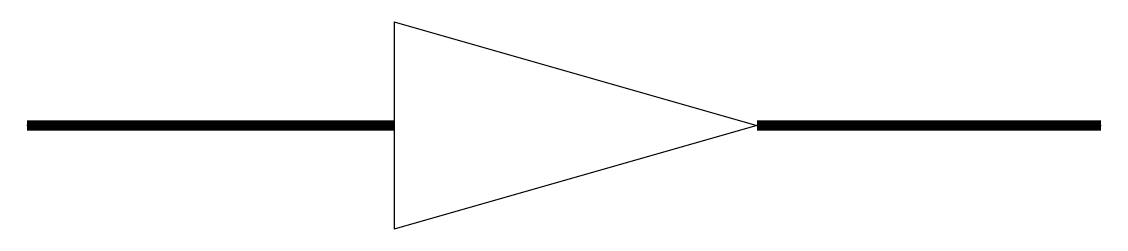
# Model space of a CAD drawing. Extents: x -100761 to -98878, y -148617 to -148257.
import ezdxf

# ---------------------------------------------------------------- set-up
doc = ezdxf.new("R2010")
doc.units = 0
doc.header["$LTSCALE"] = 1000
doc.header["$MEASUREMENT"] = 0
doc.layers.add('TEXT', color=4, linetype='CONTINUOUS')

msp = doc.modelspace()

# ---------------------------------------------------------------- linework, layer by layer
at = {"layer": 'TEXT'}
for p, q in [((-100114.5, -148256.8), (-99484.5, -148436.8)), ((-100114.5, -148256.8), (-100114.5, -148616.8)), ((-100114.5, -148436.8), (-100752, -148436.8)), ((-99484.5, -148436.8), (-100114.5, -148616.8)), ((-99484.5, -148436.8), (-98886.9, -148436.8))]:
    msp.add_line(p, q, dxfattribs=at)
at = {"layer": 'TEXT', "const_width": 18}
for points in [[(-100752, -148436.8), (-100114.5, -148436.8)], [(-99484.5, -148436.8), (-98886.9, -148436.8)]]:
    msp.add_lwpolyline(points, dxfattribs=at)

doc.saveas('drawing.dxf')
